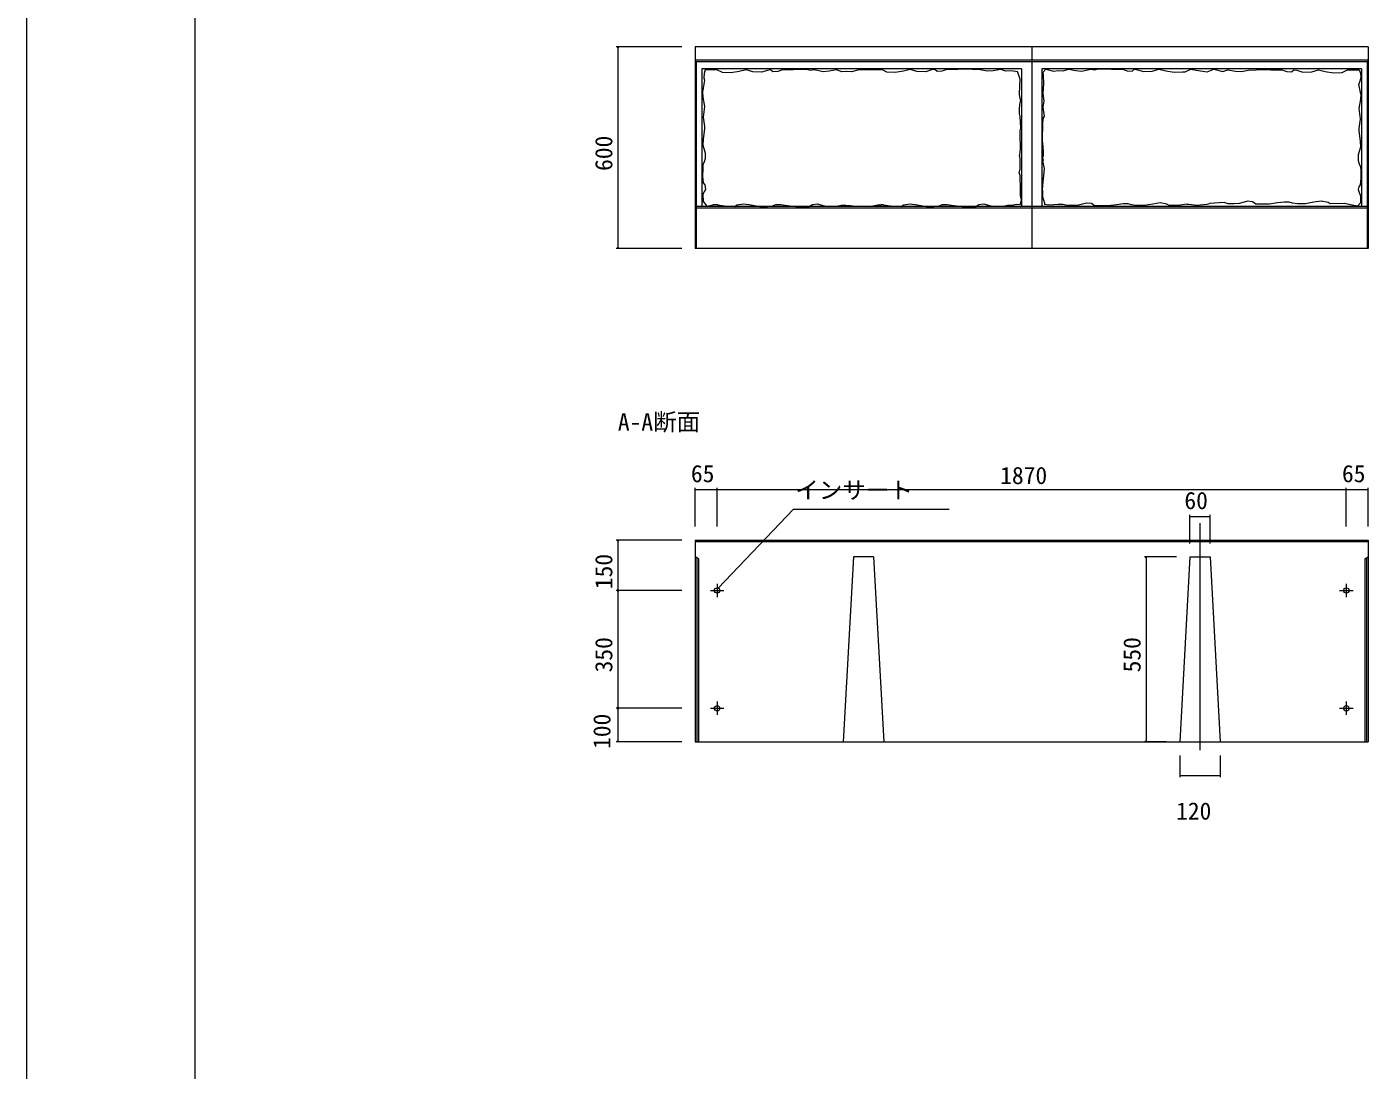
# Model space of a CAD drawing. Units: millimetres on the paper. Extents: x -5 to 836, y 1 to 595.
# Drawn here: x -5.3 to 194, y 298.2 to 453.3 of the extents above; entities that cross this region are included whole.
import ezdxf
from ezdxf.enums import TextEntityAlignment as Align

# ---------------------------------------------------------------- set-up
doc = ezdxf.new("R2010")
doc.units = ezdxf.units.MM
doc.linetypes.add('USER1', pattern=[200, 125, -25, 25, -25])
doc.linetypes.add('USER2', pattern=[75, 50, -25])
for name, color, linetype, lineweight in [('0_2', 7, 'Continuous', 18), ('D-STR-DIM（寸法）', 7, 'Continuous', 18), ('D-STR-HTXT（旗揚げ）', 4, 'Continuous', 18), ('D-STR-STRn（構造物）', 7, 'Continuous', 18), ('D-STR-TXT（文字）', 7, 'Continuous', 18), ('D-STR（構造物外形線）', 1, 'Continuous', 18), ('D-TTL(外枠）', 2, 'Continuous', 18), ('DEFPOINTS_3', 8, 'Continuous', 18), ('線', 7, 'USER2', 18)]:
    doc.layers.add(name, color=color, linetype=linetype, lineweight=lineweight)
doc.styles.add('ＭＳ ゴシック', font='')
doc.styles.get('ＭＳ ゴシック').set_extended_font_data('MS Gothic')

msp = doc.modelspace()

# ---------------------------------------------------------------- linework, layer by layer
at = {"layer": '0_2'}
for p, q in [((82.511, 450.156), (82.536, 450.306)), ((82.536, 450.306), (82.561, 450.156)), ((82.536, 420.306), (82.511, 420.456)), ((82.561, 420.456), (82.536, 420.306)), ((94.036, 384.493), (94.186, 384.518)), ((94.186, 384.468), (94.036, 384.493)), ((97.136, 384.518), (97.286, 384.493)), ((97.286, 384.493), (97.136, 384.468)), ((97.286, 384.493), (97.436, 384.518)), ((97.436, 384.468), (97.286, 384.493)), ((190.636, 384.518), (190.786, 384.493)), ((190.786, 384.493), (190.636, 384.468)), ((190.786, 384.493), (190.936, 384.518)), ((190.936, 384.468), (190.786, 384.493)), ((193.886, 384.518), (194.036, 384.493)), ((194.036, 384.493), (193.886, 384.468)), ((167.536, 380.493), (167.686, 380.518)), ((167.686, 380.468), (167.536, 380.493)), ((170.386, 380.518), (170.536, 380.493)), ((170.536, 380.493), (170.386, 380.468)), ((82.511, 376.843), (82.536, 376.993)), ((82.536, 376.993), (82.561, 376.843)), ((161.011, 374.343), (161.036, 374.493)), ((161.036, 374.493), (161.061, 374.343)), ((82.536, 369.493), (82.511, 369.643)), ((82.511, 369.343), (82.536, 369.493)), ((82.561, 369.643), (82.536, 369.493)), ((82.536, 369.493), (82.561, 369.343)), ((82.536, 351.993), (82.511, 352.143)), ((82.511, 351.843), (82.536, 351.993)), ((82.561, 352.143), (82.536, 351.993)), ((82.536, 351.993), (82.561, 351.843)), ((82.536, 346.993), (82.511, 347.143)), ((82.561, 347.143), (82.536, 346.993)), ((161.036, 346.993), (161.011, 347.143)), ((161.061, 347.143), (161.036, 346.993)), ((166.036, 341.993), (166.186, 342.018)), ((166.186, 341.968), (166.036, 341.993)), ((171.886, 342.018), (172.036, 341.993)), ((172.036, 341.993), (171.886, 341.968))]:
    msp.add_line(p, q, dxfattribs=at)
at = {"layer": '0_2', "color": 9}
for p, q in [((82.536, 450.306), (82.536, 450.286)), ((82.536, 420.306), (82.536, 420.326)), ((94.036, 384.493), (94.056, 384.493)), ((97.286, 384.493), (97.266, 384.493)), ((97.286, 384.493), (97.306, 384.493)), ((190.786, 384.493), (190.766, 384.493)), ((190.786, 384.493), (190.806, 384.493)), ((194.036, 384.493), (194.016, 384.493)), ((167.536, 380.493), (167.556, 380.493)), ((170.536, 380.493), (170.516, 380.493)), ((82.536, 376.993), (82.536, 376.973)), ((161.036, 374.493), (161.036, 374.473)), ((82.536, 369.493), (82.536, 369.513)), ((82.536, 369.493), (82.536, 369.473)), ((82.536, 351.993), (82.536, 352.013)), ((82.536, 351.993), (82.536, 351.973)), ((82.536, 346.993), (82.536, 347.013)), ((161.036, 346.993), (161.036, 347.013)), ((166.036, 341.993), (166.056, 341.993)), ((172.036, 341.993), (172.016, 341.993))]:
    msp.add_line(p, q, dxfattribs=at)
at = {"layer": 'D-STR-DIM（寸法）'}
for p, q in [((92.036, 450.306), (82.286, 450.306)), ((82.536, 450.286), (82.536, 420.326)), ((92.036, 420.306), (82.286, 420.306)), ((94.036, 378.993), (94.036, 384.743)), ((97.286, 378.993), (97.286, 384.743)), ((97.286, 378.993), (97.286, 384.743)), ((190.786, 378.993), (190.786, 384.743)), ((190.786, 378.993), (190.786, 384.743)), ((194.036, 378.993), (194.036, 384.743)), ((94.056, 384.493), (97.266, 384.493)), ((97.306, 384.493), (190.766, 384.493)), ((190.806, 384.493), (194.016, 384.493)), ((167.536, 376.493), (167.536, 380.743)), ((170.536, 376.493), (170.536, 380.743)), ((167.556, 380.493), (170.516, 380.493)), ((92.036, 376.993), (82.286, 376.993)), ((82.536, 376.973), (82.536, 369.513)), ((165.536, 374.493), (160.786, 374.493)), ((161.036, 374.473), (161.036, 347.013)), ((92.036, 369.493), (82.286, 369.493)), ((92.036, 369.493), (82.286, 369.493)), ((82.536, 369.473), (82.536, 352.013)), ((92.036, 351.993), (82.286, 351.993)), ((92.036, 351.993), (82.286, 351.993)), ((82.536, 351.973), (82.536, 347.013)), ((92.036, 346.993), (82.286, 346.993)), ((164.036, 346.993), (160.786, 346.993)), ((166.036, 344.993), (166.036, 341.743)), ((172.036, 344.993), (172.036, 341.743)), ((166.056, 341.993), (172.016, 341.993))]:
    msp.add_line(p, q, dxfattribs=at)
at = {"layer": 'D-STR-HTXT（旗揚げ）'}
for p, q in [((97.449, 369.858), (108.631, 381.57)), ((108.631, 381.57), (131.75, 381.57))]:
    msp.add_line(p, q, dxfattribs=at)
at = {"layer": 'D-STR-STRn（構造物）', "linetype": 'USER1'}
msp.add_line((169.036, 379.493), (169.036, 345.743), dxfattribs=at)
at = {"layer": 'D-STR-STRn（構造物）', "linetype": 'USER2'}
for p, q in [((94.536, 374.193), (94.286, 374.343)), ((94.536, 374.193), (94.536, 346.993)), ((193.536, 374.193), (193.786, 374.343)), ((193.536, 374.193), (193.536, 346.993))]:
    msp.add_line(p, q, dxfattribs=at)
at = {"layer": 'D-STR（構造物外形線）'}
for p, q in [((194.036, 450.306), (94.036, 450.306)), ((94.036, 450.306), (94.036, 420.306)), ((144.036, 450.306), (144.036, 420.306)), ((194.036, 450.306), (194.036, 420.306)), ((144.186, 448.306), (94.036, 448.306)), ((94.186, 448.056), (94.036, 448.306)), ((143.886, 448.056), (94.186, 448.056)), ((94.186, 448.056), (94.186, 420.306)), ((142.536, 447.056), (95.036, 447.056)), ((95.036, 447.056), (95.036, 426.556)), ((95.534, 446.864), (95.338, 446.362)), ((96.045, 446.871), (95.534, 446.864)), ((97.24, 446.87), (96.045, 446.871)), ((98.067, 446.489), (97.24, 446.87)), ((100.578, 446.638), (99.332, 446.424)), ((101.592, 446.889), (100.578, 446.638)), ((102.569, 446.571), (101.592, 446.889)), ((103.896, 446.523), (102.569, 446.571)), ((104.771, 446.802), (103.896, 446.523)), ((105.242, 446.869), (104.771, 446.802)), ((105.569, 446.58), (105.242, 446.869)), ((106.291, 446.638), (105.569, 446.58)), ((107.012, 446.878), (106.291, 446.638)), ((107.76, 446.87), (107.012, 446.878)), ((108.65, 446.87), (107.76, 446.87)), ((110.548, 446.929), (108.65, 446.87)), ((111.153, 446.796), (110.548, 446.929)), ((111.68, 446.879), (111.153, 446.796)), ((113.082, 446.6), (111.68, 446.879)), ((113.916, 446.68), (113.082, 446.6)), ((115.039, 446.879), (113.916, 446.68)), ((115.795, 446.61), (115.039, 446.879)), ((116.491, 446.66), (115.795, 446.61)), ((117.261, 446.579), (116.491, 446.66)), ((118.418, 446.894), (117.261, 446.579)), ((120.995, 446.871), (118.418, 446.894)), ((121.84, 446.87), (120.995, 446.871)), ((122.528, 446.553), (121.84, 446.87)), ((123.724, 446.491), (122.528, 446.553)), ((124.97, 446.705), (123.724, 446.491)), ((125.984, 446.957), (124.97, 446.705)), ((126.961, 446.638), (125.984, 446.957)), ((128.288, 446.59), (126.961, 446.638)), ((129.163, 446.869), (128.288, 446.59)), ((129.635, 446.936), (129.163, 446.869)), ((129.962, 446.648), (129.635, 446.936)), ((130.683, 446.706), (129.962, 446.648)), ((131.404, 446.946), (130.683, 446.706)), ((132.153, 446.937), (131.404, 446.946)), ((133.042, 446.937), (132.153, 446.937)), ((134.94, 446.996), (133.042, 446.937)), ((135.545, 446.863), (134.94, 446.996)), ((136.072, 446.946), (135.545, 446.863)), ((137.474, 446.668), (136.072, 446.946)), ((138.309, 446.747), (137.474, 446.668)), ((139.432, 446.946), (138.309, 446.747)), ((140.187, 446.678), (139.432, 446.946)), ((140.883, 446.727), (140.187, 446.678)), ((141.654, 446.646), (140.883, 446.727)), ((141.654, 446.646), (141.874, 446.673)), ((141.874, 446.673), (142.265, 445.548)), ((142.536, 447.056), (142.536, 426.556)), ((193.886, 448.056), (143.886, 448.056)), ((194.036, 448.306), (144.186, 448.306)), ((193.036, 447.056), (145.536, 447.056)), ((145.536, 447.056), (145.536, 426.556)), ((146.157, 446.996), (145.665, 446.482)), ((146.157, 446.996), (147.263, 446.68)), ((147.263, 446.68), (148.034, 446.761)), ((148.034, 446.761), (148.73, 446.712)), ((148.73, 446.712), (149.485, 446.98)), ((149.485, 446.98), (150.608, 446.781)), ((150.608, 446.781), (151.443, 446.702)), ((151.443, 446.702), (152.845, 446.98)), ((152.845, 446.98), (153.372, 446.897)), ((153.372, 446.897), (153.977, 447.03)), ((153.977, 447.03), (155.875, 446.971)), ((155.875, 446.971), (156.764, 446.971)), ((156.764, 446.971), (157.513, 446.98)), ((157.513, 446.98), (158.234, 446.739)), ((158.234, 446.739), (158.955, 446.682)), ((158.955, 446.682), (159.282, 446.97)), ((159.282, 446.97), (159.754, 446.903)), ((159.754, 446.903), (160.629, 446.624)), ((160.629, 446.624), (161.956, 446.672)), ((161.956, 446.672), (162.933, 446.991)), ((162.933, 446.991), (163.947, 446.739)), ((163.947, 446.739), (165.193, 446.525)), ((165.193, 446.525), (166.458, 446.59)), ((166.458, 446.59), (166.858, 446.59)), ((166.858, 446.59), (167.685, 446.971)), ((167.685, 446.971), (168.452, 446.837)), ((168.452, 446.837), (170.097, 446.563)), ((170.097, 446.563), (171.107, 446.996)), ((171.107, 446.996), (172.446, 446.63)), ((172.446, 446.63), (173.185, 446.893)), ((173.185, 446.893), (174.308, 446.694)), ((174.308, 446.694), (175.143, 446.614)), ((175.143, 446.614), (176.544, 446.893)), ((176.544, 446.893), (177.071, 446.81)), ((177.071, 446.81), (177.676, 446.943)), ((177.676, 446.943), (179.574, 446.884)), ((179.574, 446.884), (180.464, 446.884)), ((180.464, 446.884), (181.212, 446.893)), ((181.212, 446.893), (181.934, 446.652)), ((181.934, 446.652), (182.655, 446.594)), ((182.655, 446.594), (182.982, 446.883)), ((182.982, 446.883), (183.453, 446.816)), ((183.453, 446.816), (184.328, 446.537)), ((184.328, 446.537), (185.656, 446.585)), ((185.656, 446.585), (186.632, 446.903)), ((186.632, 446.903), (187.647, 446.652)), ((187.647, 446.652), (188.893, 446.438)), ((190.157, 446.503), (190.985, 446.884)), ((190.985, 446.884), (191.83, 446.885)), ((191.83, 446.885), (192.69, 446.878)), ((192.69, 446.878), (192.887, 446.376)), ((193.036, 447.056), (193.036, 426.556)), ((194.036, 448.306), (193.886, 448.056)), ((193.886, 448.056), (193.886, 420.306)), ((95.405, 445.344), (95.135, 443.569)), ((95.338, 446.362), (95.294, 445.717)), ((95.294, 445.717), (95.405, 445.344)), ((99.332, 446.424), (98.067, 446.489)), ((142.265, 445.548), (142.165, 443.307)), ((145.665, 446.482), (145.72, 446.039)), ((145.776, 444.874), (145.709, 443.344)), ((145.72, 446.039), (145.776, 444.874)), ((188.893, 446.438), (190.157, 446.503)), ((192.778, 445.218), (192.641, 444.735)), ((192.927, 443.263), (192.641, 444.735)), ((192.931, 445.731), (192.778, 445.218)), ((192.887, 446.376), (192.931, 445.731)), ((95.135, 443.569), (95.146, 442.826)), ((95.146, 442.826), (95.398, 441.423)), ((142.165, 443.307), (142.148, 443.234)), ((142.148, 443.234), (142.293, 442.661)), ((142.293, 442.661), (142.361, 442.369)), ((145.709, 443.344), (145.842, 442.249)), ((192.916, 442.52), (192.664, 441.116)), ((192.927, 443.263), (192.916, 442.52)), ((95.398, 441.423), (95.2, 439.837)), ((142.186, 440.989), (142.179, 440.343)), ((142.216, 441.747), (142.186, 440.989)), ((142.361, 442.369), (142.216, 441.747)), ((145.842, 442.249), (145.705, 441.358)), ((145.705, 441.358), (145.884, 439.983)), ((192.664, 441.116), (192.862, 439.531)), ((95.2, 439.837), (95.414, 438.466)), ((142.179, 440.343), (142.247, 439.95)), ((142.247, 439.95), (142.34, 439.127)), ((142.34, 439.127), (142.366, 438.219)), ((145.654, 439.074), (145.61, 436.34)), ((145.743, 439.762), (145.654, 439.074)), ((145.884, 439.983), (145.743, 439.762)), ((192.862, 439.531), (192.647, 438.159)), ((95.2, 436.599), (95.15, 435.674)), ((95.414, 438.102), (95.2, 436.599)), ((95.414, 438.466), (95.414, 438.102)), ((142.366, 438.219), (142.294, 437.823)), ((142.294, 437.823), (142.294, 437.266)), ((142.294, 437.266), (142.344, 435.19)), ((192.647, 438.159), (192.647, 437.796)), ((192.647, 437.796), (192.862, 436.293)), ((95.15, 435.674), (95.53, 434.551)), ((95.53, 434.551), (95.514, 433.692)), ((142.344, 435.19), (142.215, 434.183)), ((145.61, 436.34), (145.676, 435.481)), ((145.676, 435.481), (145.72, 434.566)), ((145.72, 434.566), (145.731, 434.1)), ((192.911, 435.367), (192.532, 434.244)), ((192.862, 436.293), (192.911, 435.367)), ((95.185, 432.776), (95.14, 432.242)), ((95.378, 433.206), (95.185, 432.776)), ((95.514, 433.692), (95.378, 433.206)), ((142.313, 433.707), (142.215, 434.183)), ((142.303, 432.152), (142.313, 433.707)), ((145.731, 434.1), (145.643, 433.834)), ((145.643, 433.834), (145.715, 433.418)), ((145.696, 433.163), (145.715, 433.418)), ((145.696, 433.163), (145.88, 432.162)), ((192.532, 434.244), (192.548, 433.385)), ((192.548, 433.385), (192.684, 432.9)), ((192.684, 432.9), (192.877, 432.47)), ((95.14, 432.242), (95.096, 431.026)), ((95.096, 431.026), (95.214, 430.106)), ((142.168, 431.534), (142.303, 432.152)), ((142.168, 431.534), (142.277, 431.239)), ((142.277, 431.239), (142.328, 429.07)), ((145.88, 432.162), (145.693, 430.223)), ((192.966, 430.719), (192.847, 429.799)), ((192.877, 432.47), (192.921, 431.936)), ((192.921, 431.936), (192.966, 430.719)), ((95.57, 429.097), (95.155, 428.406)), ((95.214, 430.106), (95.437, 429.794)), ((95.437, 429.794), (95.57, 429.097)), ((142.311, 428.58), (142.302, 428.132)), ((142.328, 429.07), (142.311, 428.58)), ((145.693, 430.223), (145.598, 429.085)), ((145.598, 429.085), (145.626, 428.885)), ((145.626, 428.885), (145.626, 428.031)), ((192.625, 429.488), (192.553, 429.115)), ((192.553, 429.115), (192.906, 428.1)), ((192.847, 429.799), (192.625, 429.488)), ((95.155, 428.406), (95.188, 427.313)), ((95.188, 427.313), (95.777, 426.625)), ((95.777, 426.625), (96.647, 426.804)), ((96.852, 426.81), (96.647, 426.804)), ((97.409, 426.81), (96.852, 426.81)), ((97.327, 426.825), (97.409, 426.81)), ((97.409, 426.81), (98.32, 426.647)), ((98.32, 426.647), (99.923, 426.587)), ((99.923, 426.587), (100.234, 426.81)), ((100.234, 426.81), (101.243, 426.988)), ((101.243, 426.988), (102.326, 426.825)), ((102.326, 426.825), (103.609, 426.584)), ((103.609, 426.584), (104.764, 426.584)), ((104.764, 426.584), (105.529, 426.686)), ((105.529, 426.686), (106.022, 426.856)), ((106.022, 426.856), (106.753, 426.856)), ((106.753, 426.856), (107.755, 426.72)), ((107.755, 426.72), (108.961, 426.567)), ((110.984, 426.567), (111.442, 426.89)), ((111.442, 426.89), (112.19, 426.975)), ((112.19, 426.975), (113.379, 426.635)), ((113.379, 426.635), (114.174, 426.595)), ((114.174, 426.595), (115.059, 426.604)), ((115.059, 426.604), (115.695, 426.773)), ((115.695, 426.773), (116.401, 426.754)), ((116.401, 426.754), (117.057, 426.694)), ((117.057, 426.694), (117.862, 426.634)), ((119.95, 426.558), (121.182, 426.81)), ((121.182, 426.81), (121.656, 426.825)), ((122.006, 426.825), (121.656, 426.825)), ((122.006, 426.825), (123, 426.647)), ((123.05, 426.647), (124.652, 426.587)), ((124.652, 426.587), (124.964, 426.81)), ((124.964, 426.81), (125.973, 426.988)), ((125.973, 426.988), (127.056, 426.825)), ((127.056, 426.825), (128.339, 426.584)), ((128.339, 426.584), (129.494, 426.584)), ((129.494, 426.584), (130.259, 426.686)), ((130.259, 426.686), (130.752, 426.856)), ((130.752, 426.856), (131.482, 426.856)), ((131.482, 426.856), (132.485, 426.72)), ((132.485, 426.72), (133.691, 426.567)), ((135.713, 426.567), (136.172, 426.89)), ((136.172, 426.89), (136.92, 426.975)), ((136.92, 426.975), (138.109, 426.635)), ((138.109, 426.635), (138.904, 426.595)), ((138.904, 426.595), (139.789, 426.604)), ((139.789, 426.604), (140.425, 426.773)), ((140.425, 426.773), (141.13, 426.754)), ((141.13, 426.754), (141.718, 426.906)), ((141.718, 426.906), (142.306, 426.86)), ((142.302, 428.132), (142.489, 427.565)), ((142.489, 427.565), (142.304, 426.977)), ((142.304, 426.977), (142.306, 426.86)), ((145.626, 428.031), (145.92, 427.1)), ((145.92, 427.1), (145.958, 426.883)), ((146.561, 426.747), (145.958, 426.883)), ((147.316, 426.807), (146.561, 426.747)), ((147.972, 426.867), (147.316, 426.807)), ((148.678, 426.886), (147.972, 426.867)), ((149.314, 426.718), (148.678, 426.886)), ((150.198, 426.708), (149.314, 426.718)), ((150.993, 426.748), (150.198, 426.708)), ((152.183, 427.088), (150.993, 426.748)), ((152.93, 427.003), (152.183, 427.088)), ((153.389, 426.68), (152.93, 427.003)), ((155.411, 426.68), (153.389, 426.68)), ((156.617, 426.833), (155.411, 426.68)), ((157.62, 426.969), (156.617, 426.833)), ((158.351, 426.969), (157.62, 426.969)), ((158.843, 426.799), (158.351, 426.969)), ((159.608, 426.697), (158.843, 426.799)), ((160.763, 426.697), (159.608, 426.697)), ((162.047, 426.938), (160.763, 426.697)), ((163.13, 427.101), (162.047, 426.938)), ((164.138, 426.923), (163.13, 427.101)), ((164.45, 426.7), (164.138, 426.923)), ((166.052, 426.76), (164.45, 426.7)), ((167.096, 426.938), (166.102, 426.76)), ((167.096, 426.938), (167.446, 426.938)), ((167.446, 426.938), (168.546, 426.749)), ((168.546, 426.749), (170.089, 426.914)), ((170.089, 426.914), (170.447, 427.006)), ((171.252, 427.065), (170.447, 427.006)), ((171.908, 427.125), (171.252, 427.065)), ((172.614, 427.145), (171.908, 427.125)), ((173.25, 426.976), (172.614, 427.145)), ((174.135, 426.966), (173.25, 426.976)), ((174.93, 427.006), (174.135, 426.966)), ((176.119, 427.346), (174.93, 427.006)), ((176.867, 427.261), (176.119, 427.346)), ((177.326, 426.938), (176.867, 427.261)), ((179.348, 426.938), (177.326, 426.938)), ((180.554, 427.091), (179.348, 426.938)), ((181.557, 427.227), (180.554, 427.091)), ((182.287, 427.227), (181.557, 427.227)), ((182.78, 427.057), (182.287, 427.227)), ((183.545, 426.955), (182.78, 427.057)), ((184.7, 426.955), (183.545, 426.955)), ((185.983, 427.196), (184.7, 426.955)), ((187.066, 427.359), (185.983, 427.196)), ((188.075, 427.181), (187.066, 427.359)), ((188.387, 426.959), (188.075, 427.181)), ((190.481, 427.036), (188.387, 426.959)), ((192.171, 426.69), (190.481, 427.036)), ((192.171, 426.69), (192.521, 426.69)), ((192.877, 427.106), (192.521, 426.69)), ((192.906, 428.1), (192.877, 427.106)), ((143.886, 426.556), (94.186, 426.556)), ((143.886, 426.306), (94.186, 426.306)), ((108.961, 426.567), (110.984, 426.567)), ((133.691, 426.567), (135.713, 426.567)), ((193.886, 426.556), (143.886, 426.556)), ((193.886, 426.306), (143.886, 426.306)), ((194.036, 420.306), (94.036, 420.306)), ((94.036, 376.993), (194.036, 376.993)), ((94.036, 376.993), (94.036, 346.993)), ((94.036, 376.793), (194.036, 376.793)), ((194.036, 376.993), (194.036, 346.993)), ((94.286, 374.343), (94.036, 374.493)), ((94.286, 374.343), (94.286, 346.993)), ((117.536, 374.493), (116.036, 346.993)), ((120.536, 374.493), (117.536, 374.493)), ((120.536, 374.493), (122.036, 346.993)), ((167.536, 374.493), (166.036, 346.993)), ((167.536, 374.493), (170.536, 374.493)), ((170.536, 374.493), (172.036, 346.993)), ((193.786, 374.343), (194.036, 374.493)), ((193.786, 374.343), (193.786, 346.993)), ((94.036, 346.993), (194.036, 346.993))]:
    msp.add_line(p, q, dxfattribs=at)
for centre in [(97.286, 369.493), (190.786, 369.493), (97.286, 351.993), (190.786, 351.993)]:
    msp.add_circle(centre, 0.4, dxfattribs=at)
at = {"layer": 'D-TTL(外枠）'}
msp.add_line((19.704, 21.199), (19.704, 575.199), dxfattribs=at)
at = {"layer": 'DEFPOINTS_3'}
msp.add_line((-5.296, 1.199), (-5.296, 595.199), dxfattribs=at)
at = {"layer": '線', "linetype": 'USER1'}
for p, q in [((96.286, 369.493), (98.286, 369.493)), ((97.286, 370.493), (97.286, 368.493)), ((189.786, 369.493), (191.786, 369.493)), ((190.786, 370.493), (190.786, 368.493)), ((97.286, 352.993), (97.286, 350.993)), ((190.786, 352.993), (190.786, 350.993)), ((96.286, 351.993), (98.286, 351.993)), ((189.786, 351.993), (191.786, 351.993))]:
    msp.add_line(p, q, dxfattribs=at)

# ---------------------------------------------------------------- texts
at = {"layer": 'D-STR-HTXT（旗揚げ）', "color": 7, "style": 'ＭＳ ゴシック'}
msp.add_text('インサート', height=2.566, dxfattribs=at).set_placement((108.89, 382.362), align=Align.BOTTOM_LEFT)
at = {"layer": 'D-STR-STRn（構造物）', "style": 'ＭＳ ゴシック'}
for s, p in [('600', (82.486, 431.86)), ('150', (82.486, 369.698)), ('350', (82.486, 357.323)), ('550', (160.986, 357.323)), ('100', (82.211, 345.948))]:
    msp.add_text(s, height=2.566, rotation=90, dxfattribs=at).set_placement(p, align=Align.BOTTOM_LEFT)
for s, p in [('65', (93.396, 384.818)), ('1870', (139.355, 384.543)), ('65', (190.146, 384.818)), ('60', (166.727, 380.818)), ('120', (165.492, 334.668))]:
    msp.add_text(s, height=2.566, dxfattribs=at).set_placement(p, align=Align.BOTTOM_LEFT)
at = {"layer": 'D-STR-TXT（文字）', "style": 'ＭＳ ゴシック'}
msp.add_text('A-A断面', height=2.566, dxfattribs=at).set_placement((82.536, 392.5), align=Align.BOTTOM_LEFT)

doc.saveas('drawing.dxf')
